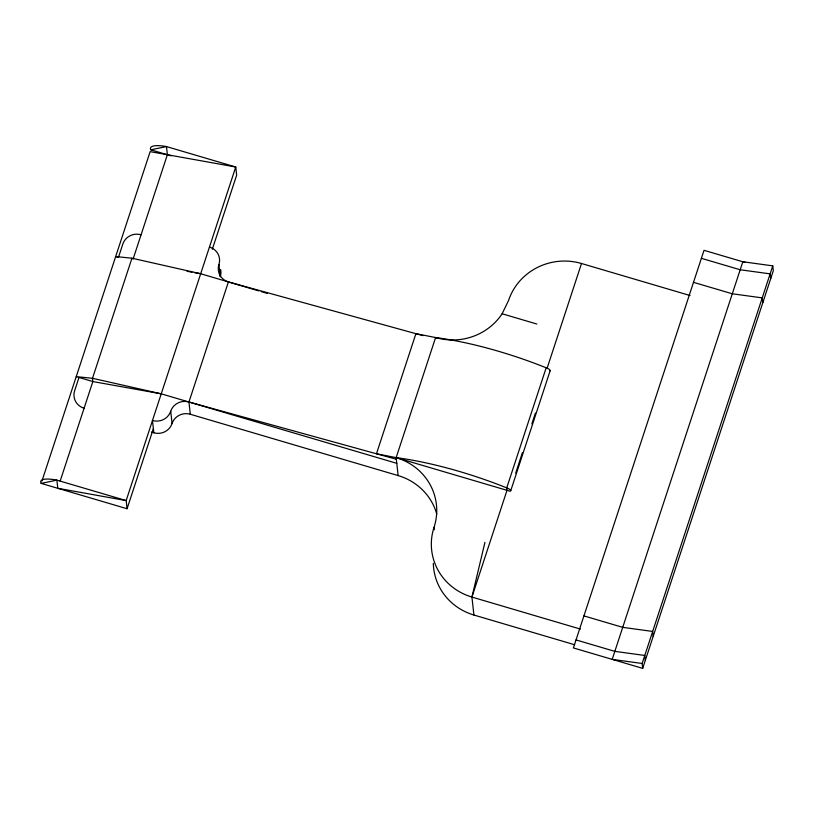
<?xml version="1.0" encoding="UTF-8"?>
<svg xmlns="http://www.w3.org/2000/svg" width="814" height="814" viewBox="0 0 814 814"><rect width="100%" height="100%" fill="white"/><g stroke="black" fill="none" stroke-linecap="round" stroke-linejoin="round"><path stroke-width="1.22" d="M574.643 644.749L473.911 615.028L471.927 597.069L484.93 542.368M41.952 480.993L150.142 151.638L235.745 167.012L236.65 175.173L212.312 249.247M78.999 377.462L74.623 390.812A14.54 13.95 -6.3 0 0 84.096 408.241M258.781 290.893L200.682 273.748L131.949 258.201L92.501 378.286L92.857 381.552L60.144 481.125M133.069 259.147L167.369 154.731L166.473 146.571A27.625 7.143 18.2 0 0 150.743 149.817L171.021 155.8M127.076 508.74L126.17 500.579L56.888 480.138A26.16 6.766 18.2 0 0 41.168 483.394L127.076 508.74L153.368 428.683M209.452 247.069A14.54 13.95 -6.3 0 1 218.925 264.499A14.54 13.95 -6.3 0 0 228.398 281.929L188.95 402.014L190.293 414.255L398.127 475.579A58.16 55.79 -6.3 0 1 436.762 514.082M536.823 324.013L502.126 313.777A58.16 55.79 -6.3 0 1 435.602 337.535L396.153 457.621L398.127 475.579M471.927 597.069A58.16 55.79 -6.3 0 1 434.035 527.35A58.16 55.79 -6.3 0 0 396.153 457.621L509.768 491.147A5.525 1.425 18.2 0 0 506.725 487.881A136.854 35.409 18.2 0 0 396.153 457.621L376.465 453.774L415.913 333.689L435.602 337.535A136.854 35.409 18.2 0 1 546.174 367.796L506.725 487.881L507 490.333L471.927 597.069L580.443 629.09M547.232 367.847L581.511 263.502L690.028 295.523M515.679 473.138L522.385 452.716M531.857 423.901L535.409 413.095M510.724 490.761L550.172 370.675M642.144 663.471L772.761 265.863L742.816 261.762L612.199 659.381L642.144 663.471L642.684 668.365L573.402 647.934L704.018 250.315L745.258 262.484M642.684 668.365L773.3 270.757L772.761 265.863M502.126 313.777L508.557 300.519A58.16 55.79 -6.3 0 1 581.511 263.502M150.743 149.817L166.473 146.571L235.745 167.012L126.17 500.579L57.794 488.298L56.888 480.138L41.168 483.394M131.949 258.201L115.68 256.563L118.447 257.377L122.833 244.037A14.54 13.95 -6.3 0 1 141.076 234.788M187.006 271.296L191.982 272.191M194.465 272.629L200.682 273.748M161.233 393.834L92.857 381.552L76.231 376.648L92.501 378.286L161.233 393.834L396.784 463.339M228.398 281.929L422.924 335.622M396.326 459.259L188.95 402.014A14.54 13.95 -6.3 0 0 170.706 411.263A14.54 13.95 -6.3 0 1 152.472 420.523L153.815 432.763A14.54 13.95 -6.3 0 0 172.059 423.504A14.54 13.95 -6.3 0 1 190.293 414.255M701.393 258.323L740.191 269.77L770.125 273.86L770.675 278.764M693.497 282.336L732.295 293.783L762.24 297.883L762.779 302.777M435.602 337.535L438.034 338.258M261.213 291.605L267.287 293.406M151.394 432.041L153.815 432.763M583.923 615.903L622.72 627.35L652.665 631.45L653.204 636.345M576.037 639.926L614.835 651.373L644.769 655.463L645.309 660.368M434.035 527.35L434.3 529.741M218.925 264.499L220.268 276.74A14.54 13.95 -6.3 0 0 220.604 269.515M170.706 411.263L172.059 423.504M473.911 615.028A58.16 55.79 -6.3 0 1 433.323 563.308M546.174 367.796A5.525 1.425 18.2 0 1 549.989 370.858"/></g></svg>
